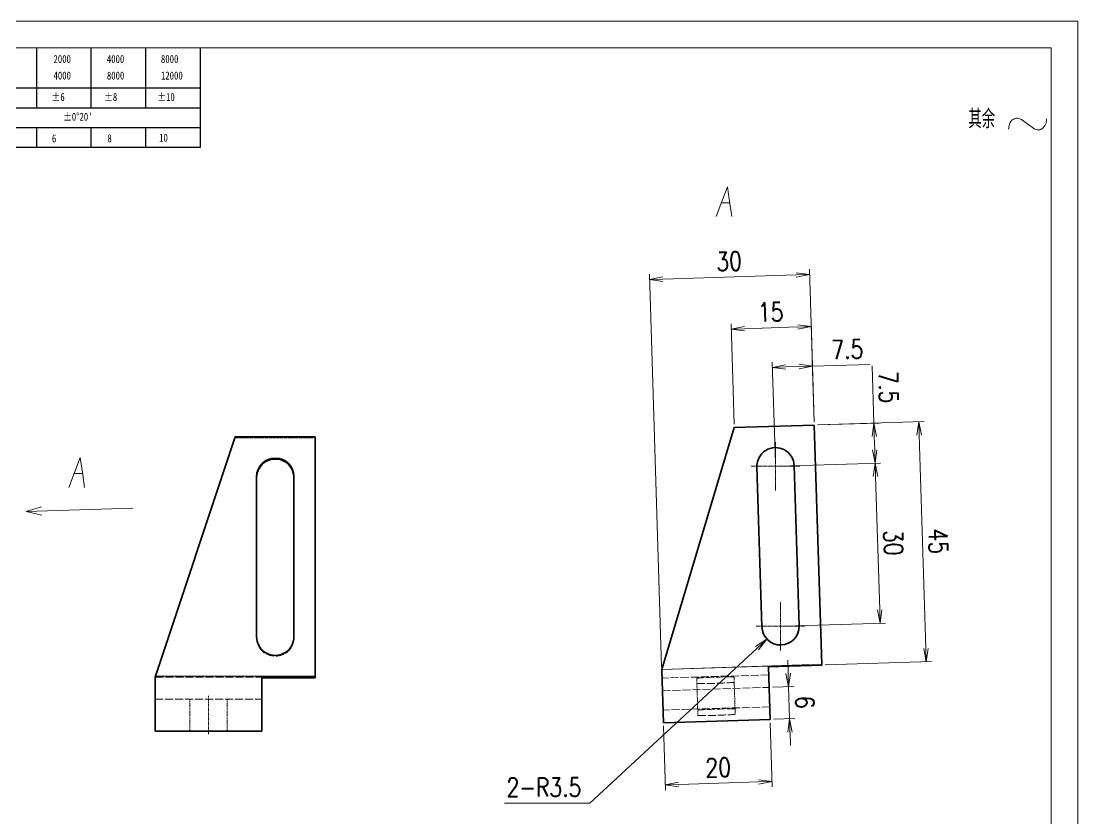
# Model space of a CAD drawing. Header units: millimetres. Extents: x 1333 to 142399, y -42879 to -5704.
# Drawn here: x 73564.3 to 73762.3, y -9251.1 to -9101.6 of the extents above; entities that cross this region are included whole.
import ezdxf

# ---------------------------------------------------------------- set-up
doc = ezdxf.new("R2010")
doc.units = ezdxf.units.MM
doc.header["$LTSCALE"] = 0.5
for name, pattern in [('AM_ISO02W050x2', [3.75, 3, -0.75]), ('AM_ISO08W050x2', [9, 6, -0.75, 1.5, -0.75]), ('DOT2', [0.125, 0, -0.125])]:
    doc.linetypes.add(name, pattern=pattern)
for name, color, linetype, lineweight in [('中心线', 2, 'AM_ISO08W050x2', 18), ('图框', 7, 'Continuous', 18), ('标注线', 3, 'Continuous', 18), ('粗实线', 7, 'Continuous', 35), ('虚线', 1, 'AM_ISO02W050x2', 18)]:
    doc.layers.add(name, color=color, linetype=linetype, lineweight=lineweight)
doc.layers.add('图\\M+19E79\\M+195B6\\M+18E9A', color=7, linetype='Continuous')
doc.layers.add('打印', color=7, linetype='Continuous', lineweight=15, plot=False)
doc.layers.add('打印-禁用', color=7, linetype='Continuous', lineweight=15, plot=False)
doc.styles.add('DIM', font='romans.shx', dxfattribs={"width": 0.8, "bigfont": 'bigfont.shx'})
doc.styles.add('国标', font='simfang.ttf', dxfattribs={"width": 0.8})
doc.styles.add('机械长仿宋', font='gbenor.shx', dxfattribs={"height": 1, "bigfont": 'gbcbig.shx'})
doc.dimstyles.new('XR 1-1$0', dxfattribs={"dimtxt": 3.5, "dimasz": 2.5, "dimexe": 1, "dimexo": 0.625, "dimgap": 1.2, "dimtad": 1, "dimzin": 9, "dimdsep": 46, "dimtxsty": 'DIM', "dimblk": 'OPEN', "dimcen": 0, "dimclrd": 8, "dimclre": 8, "dimclrt": 2, "dimazin": 2, "dimtfac": 0.5, "dimtmove": 0, "dimatfit": 3, "dimldrblk": 'OPEN', "dimfxl": 0, "dimtolj": 2, "dimlwd": 18, "dimlwe": 18, "dimarcsym": 0})
doc.dimstyles.new('XR 1-1$4', dxfattribs={"dimtxt": 3.5, "dimasz": 2.5, "dimexe": 1, "dimexo": 0.625, "dimgap": 1.2, "dimtad": 1, "dimtoh": 1, "dimdsep": 46, "dimtxsty": 'DIM', "dimblk": 'OPEN', "dimcen": 0, "dimclrd": 8, "dimclre": 8, "dimclrt": 2, "dimazin": 2, "dimtfac": 0.5, "dimtofl": 0, "dimtmove": 0, "dimatfit": 3, "dimldrblk": 'OPEN', "dimfxl": 0, "dimtolj": 2, "dimlwd": 18, "dimlwe": 18, "dimarcsym": 0})

# ---------------------------------------------------------------- blocks, each defined once
blk = doc.blocks.new('GZDEH零件A3图框V01版')
at = {"layer": '图\\M+19E79\\M+195B6\\M+18E9A', "color": 9}
for p, q in [((3082.42, -1561.98), (3082.42, -1554.46)), ((3092.64, -1561.98), (3092.64, -1554.46)), ((3102.86, -1561.98), (3102.86, -1554.46)), ((3113.09, -1573.08), (3113.09, -1554.46)), ((2996.09, -1561.98), (3113.09, -1561.98)), ((3082.42, -1565.68), (3082.42, -1561.98)), ((3092.64, -1565.68), (3092.64, -1561.98)), ((3102.86, -1565.68), (3102.86, -1561.98)), ((2996.09, -1565.68), (3113.09, -1565.68)), ((2996.09, -1569.38), (3113.09, -1569.38)), ((3082.42, -1573.08), (3082.42, -1569.48)), ((3092.64, -1573.08), (3092.64, -1569.38)), ((3102.86, -1573.08), (3102.86, -1569.38)), ((2990.09, -1573.08), (3113.09, -1573.08))]:
    blk.add_line(p, q, dxfattribs=at)
at = {"layer": '图框', "linetype": 'Continuous'}
for p, q in [((3272.49, -1554.46), (2882.49, -1554.46)), ((3272.49, -1832.96), (3272.49, -1554.46))]:
    blk.add_line(p, q, dxfattribs=at)
at = {"layer": '打印-禁用', "linetype": 'Continuous'}
for p, q in [((3277.49, -1549.46), (2857.49, -1549.46)), ((3277.49, -1846.46), (3277.49, -1549.46))]:
    blk.add_line(p, q, dxfattribs=at)
at = {"layer": '图\\M+19E79\\M+195B6\\M+18E9A', "color": 9, "style": '国标', "width": 0.8}
for s, p in [('2000', (3085.57, -1557.31)), ('4000', (3095.57, -1557.31)), ('8000', (3105.7, -1557.31)), ('4000', (3085.57, -1560.41)), ('8000', (3095.57, -1560.41)), ('12000', (3105.7, -1560.41)), ('±6', (3085.22, -1564.42)), ('±8', (3095.06, -1564.42)), ('±10', (3105.02, -1564.42)), ("±0%%D20'", (3087.38, -1568.12)), ('6', (3085.28, -1572.19)), ('8', (3095.68, -1572.15)), ('10', (3105.36, -1572.06))]:
    blk.add_text(s, height=1.5, dxfattribs=at).set_placement(p)
blk = doc.blocks.new('DEH A3')
at = {"layer": '图框'}
blk.add_blockref('GZDEH零件A3图框V01版', (-2857.49, 1846.46), dxfattribs=at)
blk = doc.blocks.new('其余不去材料')
at = {"layer": '标注线', "color": 2, "lineweight": 13}
for points in [[(0, 0.17), (0.01, 0.48), (0.07, 0.79), (0.16, 1.09), (0.28, 1.36), (0.44, 1.6), (0.62, 1.8), (0.82, 1.97), (1.04, 2.09), (1.26, 2.17), (1.49, 2.21), (1.72, 2.21), (1.94, 2.17), (2.37, 1.97), (2.41, 1.95)], [(4.7, 0.27), (4.91, 0.14), (5.14, 0.05), (5.37, 0), (5.6, 0), (5.82, 0.04), (6.04, 0.11), (6.45, 0.38), (6.79, 0.8), (7.02, 1.34), (7.11, 1.95), (7.11, 2.09)], [(2.41, 1.95), (3.55, 1.11), (4.7, 0.27)]]:
    blk.add_lwpolyline(points, dxfattribs=at)
at = {"layer": '标注线', "color": 7, "linetype": 'DOT2', "style": '机械长仿宋'}
blk.add_text('其余', height=3.5, dxfattribs=at).set_placement((-7.56, 0.3))
blk = doc.blocks.new('_Open')
at = {"color": 0, "linetype": 'ByBlock', "lineweight": -2}
for p, q in [((-1, 0.167), (0, 0)), ((-1, -0.167), (0, 0)), ((0, 0), (-1, 0))]:
    blk.add_line(p, q, dxfattribs=at)
blk = doc.blocks.new('*D62')
at = {"layer": 'Defpoints', "color": 0, "transparency": 16777216}
for p in [(73724.3, -9184.4), (73705.63, -9184.98), (73706.57, -9214.97)]:
    blk.add_point(p, dxfattribs=at)
at = {"layer": '标注线', "color": 8, "lineweight": 18, "transparency": 16777216}
for p, q in [((73706.26, -9184.96), (73725.3, -9184.37)), ((73725.16, -9211.88), (73724.37, -9186.9)), ((73707.2, -9214.95), (73726.23, -9214.35))]:
    blk.add_line(p, q, dxfattribs=at)
at = {"layer": '标注线', "color": 8, "lineweight": 18, "transparency": 16777216, "xscale": 2.5, "yscale": 2.5, "zscale": 2.5}
for p, rotation in [((73724.3, -9184.4), 91.79172018290181), ((73725.23, -9214.38), 271.7917201829018)]:
    blk.add_blockref('_Open', p, dxfattribs=dict(at, rotation=rotation))
at = {"layer": '标注线', "color": 2, "transparency": 16777216, "insert": (73727.71, -9199.3), "char_height": 3.5, "attachment_point": 5, "rotation": 271.7917, "style": 'DIM'}
blk.add_mtext('\\A2;30', dxfattribs=at)
blk = doc.blocks.new('*D63')
at = {"layer": 'Defpoints', "color": 0, "transparency": 16777216}
for p in [(73712.9, -9177.25), (73724.06, -9176.9), (73705.63, -9184.98)]:
    blk.add_point(p, dxfattribs=at)
at = {"layer": '标注线', "color": 8, "lineweight": 18, "transparency": 16777216}
for p, q in [((73724.06, -9176.9), (73723.72, -9166.14)), ((73713.52, -9177.23), (73725.06, -9176.87)), ((73724.22, -9181.9), (73724.14, -9179.4)), ((73706.26, -9184.96), (73725.3, -9184.37))]:
    blk.add_line(p, q, dxfattribs=at)
at = {"layer": '标注线', "color": 8, "lineweight": 18, "transparency": 16777216, "xscale": 2.5, "yscale": 2.5, "zscale": 2.5}
for p, rotation in [((73724.06, -9176.9), 91.7922281134879), ((73724.3, -9184.4), 271.7922281134879)]:
    blk.add_blockref('_Open', p, dxfattribs=dict(at, rotation=rotation))
at = {"layer": '标注线', "color": 2, "transparency": 16777216, "insert": (73726.8, -9170.18), "char_height": 3.5, "attachment_point": 5, "rotation": 271.7922, "style": 'DIM'}
blk.add_mtext('\\A2;7.5', dxfattribs=at)
blk = doc.blocks.new('*D64')
at = {"layer": 'Defpoints', "color": 0, "transparency": 16777216}
for p in [(73712.55, -9166.21), (73712.9, -9177.25), (73705.63, -9184.98)]:
    blk.add_point(p, dxfattribs=at)
at = {"layer": '标注线', "color": 8, "lineweight": 18, "transparency": 16777216}
for p, q in [((73705.62, -9184.36), (73705.02, -9165.45)), ((73707.55, -9166.37), (73710.05, -9166.29)), ((73712.88, -9176.63), (73712.52, -9165.21)), ((73712.55, -9166.21), (73723.31, -9165.88))]:
    blk.add_line(p, q, dxfattribs=at)
at = {"layer": '标注线', "color": 8, "lineweight": 18, "transparency": 16777216, "xscale": 2.5, "yscale": 2.5, "zscale": 2.5}
for p, rotation in [((73705.05, -9166.45), 181.7917748546956), ((73712.55, -9166.21), 1.791774854695633)]:
    blk.add_blockref('_Open', p, dxfattribs=dict(at, rotation=rotation))
at = {"layer": '标注线', "color": 2, "transparency": 16777216, "insert": (73719.09, -9163.06), "char_height": 3.5, "attachment_point": 5, "rotation": 1.7918, "style": 'DIM'}
blk.add_mtext('\\A2;7.5', dxfattribs=at)
blk = doc.blocks.new('*D65')
at = {"layer": 'Defpoints', "color": 0, "transparency": 16777216}
for p in [(73697.33, -9159.27), (73697.9, -9177.72), (73712.9, -9177.25)]:
    blk.add_point(p, dxfattribs=at)
at = {"layer": '标注线', "color": 8, "lineweight": 18, "transparency": 16777216}
for p, q in [((73697.88, -9177.1), (73697.3, -9158.27)), ((73712.88, -9176.63), (73712.29, -9157.8)), ((73709.82, -9158.87), (73699.83, -9159.19))]:
    blk.add_line(p, q, dxfattribs=at)
at = {"layer": '标注线', "color": 8, "lineweight": 18, "transparency": 16777216, "xscale": 2.5, "yscale": 2.5, "zscale": 2.5}
for p, rotation in [((73697.33, -9159.27), 181.7917748546956), ((73712.32, -9158.8), 1.791774854695669)]:
    blk.add_blockref('_Open', p, dxfattribs=dict(at, rotation=rotation))
at = {"layer": '标注线', "color": 2, "transparency": 16777216, "insert": (73704.73, -9156.08), "char_height": 3.5, "attachment_point": 5, "rotation": 1.7918, "style": 'DIM'}
blk.add_mtext('\\A2;15', dxfattribs=at)
blk = doc.blocks.new('*D66')
at = {"layer": 'Defpoints', "color": 0, "transparency": 16777216}
for p in [(73682.03, -9149.98), (73712.9, -9177.25), (73684.32, -9223.17)]:
    blk.add_point(p, dxfattribs=at)
at = {"layer": '标注线', "color": 8, "lineweight": 18, "transparency": 16777216}
for p, q in [((73712.88, -9176.63), (73711.98, -9148.04)), ((73684.3, -9222.54), (73682, -9148.98)), ((73709.52, -9149.12), (73684.53, -9149.9))]:
    blk.add_line(p, q, dxfattribs=at)
at = {"layer": '标注线', "color": 8, "lineweight": 18, "transparency": 16777216, "xscale": 2.5, "yscale": 2.5, "zscale": 2.5}
for p, rotation in [((73712.01, -9149.04), 1.791774854695669), ((73682.03, -9149.98), 181.7917748546956)]:
    blk.add_blockref('_Open', p, dxfattribs=dict(at, rotation=rotation))
at = {"layer": '标注线', "color": 2, "transparency": 16777216, "insert": (73696.93, -9146.56), "char_height": 3.5, "attachment_point": 5, "rotation": 1.7918, "style": 'DIM'}
blk.add_mtext('\\A2;30', dxfattribs=at)
blk = doc.blocks.new('*D67')
at = {"layer": 'Defpoints', "color": 0, "transparency": 16777216}
for p in [(73712.9, -9177.25), (73732.48, -9176.64), (73714.3, -9222.23)]:
    blk.add_point(p, dxfattribs=at)
at = {"layer": '标注线', "color": 8, "lineweight": 18, "transparency": 16777216}
for p, q in [((73713.52, -9177.23), (73733.48, -9176.61)), ((73733.81, -9219.12), (73732.56, -9179.14)), ((73714.93, -9222.21), (73734.89, -9221.59))]:
    blk.add_line(p, q, dxfattribs=at)
at = {"layer": '标注线', "color": 8, "lineweight": 18, "transparency": 16777216, "xscale": 2.5, "yscale": 2.5, "zscale": 2.5}
for p, rotation in [((73732.48, -9176.64), 91.79177485469563), ((73733.89, -9221.62), 271.7917748546956)]:
    blk.add_blockref('_Open', p, dxfattribs=dict(at, rotation=rotation))
at = {"layer": '标注线', "color": 2, "transparency": 16777216, "insert": (73736.14, -9199.04), "char_height": 3.5, "attachment_point": 5, "rotation": 271.7918, "style": 'DIM'}
blk.add_mtext('\\A2;45', dxfattribs=at)
blk = doc.blocks.new('*D68')
at = {"layer": 'Defpoints', "color": 0, "transparency": 16777216}
for p in [(73684.63, -9233.03), (73704.62, -9232.4), (73704.98, -9244.06)]:
    blk.add_point(p, dxfattribs=at)
at = {"layer": '标注线', "color": 8, "lineweight": 18, "transparency": 16777216}
for p, q in [((73684.65, -9233.65), (73685.02, -9245.69)), ((73704.64, -9233.03), (73705.01, -9245.06)), ((73687.49, -9244.61), (73702.48, -9244.14))]:
    blk.add_line(p, q, dxfattribs=at)
at = {"layer": '标注线', "color": 8, "lineweight": 18, "transparency": 16777216, "xscale": 2.5, "yscale": 2.5, "zscale": 2.5}
for p, rotation in [((73704.98, -9244.06), 1.791833049723862), ((73684.99, -9244.69), 181.7918330497239)]:
    blk.add_blockref('_Open', p, dxfattribs=dict(at, rotation=rotation))
at = {"layer": '标注线', "color": 2, "transparency": 16777216, "insert": (73694.89, -9241.43), "char_height": 3.5, "attachment_point": 5, "rotation": 1.7918, "style": 'DIM'}
blk.add_mtext('\\A2;20', dxfattribs=at)
blk = doc.blocks.new('*D76')
at = {"layer": 'Defpoints', "color": 0, "transparency": 16777216}
for p in [(73706.57, -9214.97), (73704.01, -9217.35)]:
    blk.add_point(p, dxfattribs=at)
at = {"layer": '标注线', "color": 8, "lineweight": 18, "transparency": 16777216}
for p, q in [((73670.85, -9248.09), (73702.17, -9219.05)), ((73654.85, -9248.09), (73670.85, -9248.09))]:
    blk.add_line(p, q, dxfattribs=at)
at = {"layer": '标注线', "color": 8, "lineweight": 18, "transparency": 16777216, "xscale": 2.5, "yscale": 2.5, "zscale": 2.5, "rotation": 42.83452247020634}
blk.add_blockref('_Open', (73704.01, -9217.35), dxfattribs=at)
at = {"layer": '标注线', "color": 2, "transparency": 16777216, "insert": (73662.25, -9245.14), "char_height": 3.5, "attachment_point": 5, "style": 'DIM'}
blk.add_mtext('\\A2;\\A2;2-R3.5', dxfattribs=at)
blk = doc.blocks.new('*D247')
at = {"layer": 'Defpoints', "color": 0, "transparency": 16777216}
for p in [(73704.43, -9226.41), (73704.62, -9232.4), (73708.27, -9232.29)]:
    blk.add_point(p, dxfattribs=at)
at = {"layer": '标注线', "color": 8, "lineweight": 18, "transparency": 16777216}
for p, q in [((73708, -9223.8), (73707.92, -9221.3)), ((73705.05, -9226.39), (73709.08, -9226.26)), ((73708.08, -9226.29), (73708.27, -9232.29)), ((73705.24, -9232.38), (73709.27, -9232.26)), ((73708.35, -9234.79), (73708.42, -9237.29))]:
    blk.add_line(p, q, dxfattribs=at)
at = {"layer": '标注线', "color": 8, "lineweight": 18, "transparency": 16777216, "xscale": 2.5, "yscale": 2.5, "zscale": 2.5}
for p, rotation in [((73708.08, -9226.29), 271.793128753191), ((73708.27, -9232.29), 91.793128753191)]:
    blk.add_blockref('_Open', p, dxfattribs=dict(at, rotation=rotation))
at = {"layer": '标注线', "color": 2, "transparency": 16777216, "insert": (73711.12, -9229.2), "char_height": 3.5, "attachment_point": 5, "rotation": 271.7931, "style": 'DIM'}
blk.add_mtext('\\A2;6', dxfattribs=at)

msp = doc.modelspace()

# ---------------------------------------------------------------- linework, layer by layer
at = {"layer": '中心线', "ltscale": 0.227499}
msp.add_line((73705.635, -9180.432), (73705.635, -9189.532), dxfattribs=at)
at = {"layer": '中心线', "ltscale": 0.227502}
for p, q in [((73710.185, -9184.982), (73701.085, -9184.982)), ((73711.123, -9214.968), (73702.023, -9214.968))]:
    msp.add_line(p, q, dxfattribs=at)
at = {"layer": '中心线', "ltscale": 0.227501}
msp.add_line((73706.573, -9210.418), (73706.573, -9219.518), dxfattribs=at)
at = {"layer": '中心线', "ltscale": 0.18}
msp.add_line((73599.414, -9235.195), (73599.414, -9227.995), dxfattribs=at)
at = {"layer": '打印'}
msp.add_lwpolyline([(73342.282, -9101.554), (73762.282, -9101.554), (73762.282, -9398.554), (73342.282, -9398.554)], close=True, dxfattribs=at)
at = {"layer": '粗实线', "lineweight": 35}
for p, q in [((73697.904, -9177.72), (73684.357, -9223.036)), ((73712.896, -9177.251), (73714.3, -9222.1)), ((73604.412, -9179.435), (73589.457, -9224.283)), ((73619.412, -9179.434), (73619.414, -9224.282)), ((73702.137, -9185.092), (73703.075, -9215.077)), ((73710.071, -9214.858), (73709.133, -9184.873)), ((73608.413, -9186.931), (73608.414, -9216.916)), ((73615.414, -9216.916), (73615.413, -9186.931)), ((73684.627, -9233.033), (73704.617, -9232.407)), ((73589.414, -9234.596), (73609.414, -9234.595))]:
    msp.add_line(p, q, dxfattribs=at)
at = {"layer": '粗实线', "lineweight": 35, "ltscale": 0.374988}
msp.add_line((73697.904, -9177.72), (73712.896, -9177.251), dxfattribs=at)
at = {"layer": '粗实线', "lineweight": 35, "ltscale": 0.375}
msp.add_line((73604.412, -9179.435), (73619.412, -9179.434), dxfattribs=at)
at = {"layer": '粗实线', "lineweight": 13, "ltscale": 0.5}
msp.add_line((73565.263, -9193.475), (73585.254, -9192.85), dxfattribs=at)
at = {"layer": '粗实线', "lineweight": 13, "ltscale": 2.44141e-05}
msp.add_line((73565.263, -9193.474), (73565.263, -9193.475), dxfattribs=at)
at = {"layer": '粗实线', "lineweight": 13}
for p, q in [((73684.357, -9223.036), (73714.3, -9222.1)), ((73589.457, -9224.283), (73619.414, -9224.282))]:
    msp.add_line(p, q, dxfattribs=at)
at = {"layer": '粗实线', "lineweight": 35, "ltscale": 0.003247}
msp.add_line((73714.3, -9222.1), (73714.304, -9222.229), dxfattribs=at)
at = {"layer": '粗实线', "lineweight": 35, "ltscale": 0.003423}
msp.add_line((73684.357, -9223.036), (73684.318, -9223.167), dxfattribs=at)
at = {"layer": '粗实线', "lineweight": 35, "ltscale": 0.246753}
for p, q in [((73684.318, -9223.167), (73684.627, -9233.033)), ((73704.309, -9222.542), (73704.617, -9232.407))]:
    msp.add_line(p, q, dxfattribs=at)
at = {"layer": '粗实线', "lineweight": 35, "ltscale": 0.25}
for p, q in [((73704.309, -9222.542), (73714.304, -9222.229)), ((73609.414, -9224.413), (73619.414, -9224.412)), ((73609.414, -9224.6), (73619.414, -9224.6))]:
    msp.add_line(p, q, dxfattribs=at)
at = {"layer": '粗实线', "lineweight": 35, "ltscale": 0.003424}
msp.add_line((73589.457, -9224.283), (73589.414, -9224.413), dxfattribs=at)
at = {"layer": '粗实线', "lineweight": 35, "ltscale": 0.254562}
msp.add_line((73589.414, -9224.413), (73589.414, -9234.596), dxfattribs=at)
at = {"layer": '粗实线', "lineweight": 35, "ltscale": 0.254564}
msp.add_line((73609.414, -9224.413), (73609.414, -9234.595), dxfattribs=at)
at = {"layer": '粗实线', "lineweight": 35, "ltscale": 0.003246}
msp.add_line((73619.414, -9224.282), (73619.414, -9224.412), dxfattribs=at)
at = {"layer": '粗实线', "lineweight": 35, "ltscale": 0.004687}
msp.add_line((73619.414, -9224.6), (73619.414, -9224.412), dxfattribs=at)
at = {"layer": '粗实线', "lineweight": 35, "ltscale": 4.88281e-05}
msp.add_line((73684.439, -9227.034), (73684.439, -9227.036), dxfattribs=at)
at = {"layer": '粗实线', "lineweight": 13}
for points in [[(73694.525, -9138.177), (73695.574, -9135.377), (73696.624, -9132.577), (73697.044, -9135.377), (73697.465, -9138.177)], [(73695.505, -9135.587), (73697.044, -9135.587)], [(73573.257, -9188.943), (73574.307, -9186.143), (73575.357, -9183.342), (73575.777, -9186.143), (73576.197, -9188.943)], [(73574.238, -9186.352), (73575.777, -9186.352)], [(73568.136, -9192.608), (73565.263, -9193.475), (73568.184, -9194.16)]]:
    msp.add_lwpolyline(points, dxfattribs=at)
at = {"layer": '粗实线', "lineweight": 35}
for centre, start, end in [((73705.635, -9184.982), 1.79177, 181.79177), ((73706.573, -9214.968), 181.79177, 1.79177)]:
    msp.add_arc(centre, 3.5, start, end, dxfattribs=at)
for centre, major_axis, start_param, end_param in [((73611.913, -9186.931), (3.5, 0), 0.0000002, 3.1415928), ((73611.913, -9187.118), (-3.5, 0), 3.1415928, 6.2831855), ((73611.914, -9216.916), (3.5, 0), 3.1415928, 6.2831855)]:
    msp.add_ellipse(centre, major_axis=major_axis, ratio=0.999512, start_param=start_param, end_param=end_param, dxfattribs=at)
at = {"layer": '虚线'}
for p, q in [((73604.412, -9179.622), (73589.457, -9224.471)), ((73684.357, -9223.036), (73714.3, -9222.1)), ((73704.356, -9224.059), (73684.366, -9224.684)), ((73589.457, -9224.471), (73619.414, -9224.47)), ((73684.439, -9227.034), (73704.43, -9226.408)), ((73684.439, -9227.036), (73704.43, -9226.41)), ((73589.414, -9228.596), (73609.414, -9228.595)), ((73704.543, -9230.053), (73684.553, -9230.678)), ((73684.627, -9233.028), (73704.617, -9232.402))]:
    msp.add_line(p, q, dxfattribs=at)
at = {"layer": '虚线', "ltscale": 0.004686}
for p, q in [((73604.412, -9179.435), (73604.412, -9179.622)), ((73615.414, -9217.103), (73615.414, -9216.916))]:
    msp.add_line(p, q, dxfattribs=at)
at = {"layer": '虚线', "ltscale": 0.375}
msp.add_line((73604.412, -9179.622), (73619.412, -9179.622), dxfattribs=at)
at = {"layer": '虚线', "ltscale": 0.004684}
msp.add_line((73608.414, -9217.104), (73608.414, -9216.916), dxfattribs=at)
at = {"layer": '虚线', "ltscale": 0.003424}
msp.add_line((73589.457, -9224.471), (73589.414, -9224.601), dxfattribs=at)
at = {"layer": '虚线', "ltscale": 0.023428}
for p, q in [((73690.899, -9225.652), (73690.87, -9224.715)), ((73697.867, -9224.496), (73697.896, -9225.433))]:
    msp.add_line(p, q, dxfattribs=at)
at = {"layer": '虚线', "ltscale": 0.149927}
for p, q in [((73690.899, -9225.652), (73691.087, -9231.646)), ((73697.896, -9225.433), (73698.083, -9231.427))]:
    msp.add_line(p, q, dxfattribs=at)
at = {"layer": '虚线', "ltscale": 4.88281e-05}
msp.add_line((73704.43, -9226.408), (73704.43, -9226.41), dxfattribs=at)
at = {"layer": '虚线', "ltscale": 0.15}
for p, q in [((73595.914, -9228.595), (73595.914, -9234.595)), ((73602.914, -9228.595), (73602.914, -9234.595))]:
    msp.add_line(p, q, dxfattribs=at)
at = {"layer": '虚线'}
for centre, major_axis, ratio, start_param, end_param in [((73611.914, -9217.103), (-3.5, 0), 0.999512, 0.0000002, 3.1415928), ((73694.368, -9224.606), (3.498, 0.109), 0.031236, 6.2831843, 9.424777), ((73694.397, -9225.542), (3.498, 0.109), 0.031236, 3.1415917, 6.2831843), ((73694.556, -9230.6), (-3.498, -0.109), 0.031236, 3.1415917, 6.2831843), ((73694.585, -9231.537), (-3.498, -0.109), 0.031236, 6.2831843, 9.424777)]:
    msp.add_ellipse(centre, major_axis=major_axis, ratio=ratio, start_param=start_param, end_param=end_param, dxfattribs=at)

# ---------------------------------------------------------------- block references
at = {"layer": '图框'}
msp.add_blockref('DEH A3', (73342.282, -9398.554), dxfattribs=at)
at = {"layer": '标注线'}
msp.add_blockref('其余不去材料', (73749.313, -9121.942), dxfattribs=at)

# ---------------------------------------------------------------- dimensions: what is measured, and where the dimension line sits
for base, p1, p2, angle, picture, middle in [((73682.029, -9149.979), (73712.896, -9177.251), (73684.318, -9223.167), 1.79177, '*D66', (73696.929, -9146.561)), ((73697.327, -9159.265), (73712.896, -9177.251), (73697.904, -9177.72), 1.79177, '*D65', (73704.731, -9156.082)), ((73712.551, -9166.214), (73705.635, -9184.982), (73712.896, -9177.251), 181.79177, '*D64', (73719.089, -9163.058)), ((73724.061, -9176.902), (73705.635, -9184.982), (73712.896, -9177.251), 271.79223, '*D63', (73726.802, -9170.18)), ((73732.485, -9176.639), (73714.304, -9222.229), (73712.896, -9177.251), 271.79177, '*D67', (73736.137, -9199.035)), ((73724.296, -9184.398), (73706.573, -9214.968), (73705.635, -9184.982), 271.79172, '*D62', (73727.713, -9199.299)), ((73704.982, -9244.064), (73684.627, -9233.028), (73704.617, -9232.402), 181.79183, '*D68', (73694.895, -9241.428))]:
    dim = msp.add_linear_dim(base=base, p1=p1, p2=p2, angle=angle, dimstyle='XR 1-1$0', dxfattribs=at)
    dim.commit()
    dim.dimension.update_dxf_attribs({"geometry": picture, "text_midpoint": middle})
dim = msp.add_radius_dim(center=(73706.573, -9214.968), mpoint=(73704.006, -9217.347), text='\\A2;2-<>', dimstyle='XR 1-1$4', override={"dimtxsty": 'DIM'}, dxfattribs=at)
dim.commit()
dim.dimension.update_dxf_attribs({"geometry": '*D76', "text_midpoint": (73662.252, -9248.085), "dimtype": 164})
dim = msp.add_aligned_dim(p1=(73704.429, -9226.408), p2=(73704.617, -9232.402), distance=3.652, dimstyle='XR 1-1$0', override={"dimarcsym": 1}, dxfattribs=at)
dim.commit()
dim.dimension.update_dxf_attribs({"geometry": '*D247', "text_midpoint": (73711.122, -9229.199)})

doc.saveas('drawing.dxf')
